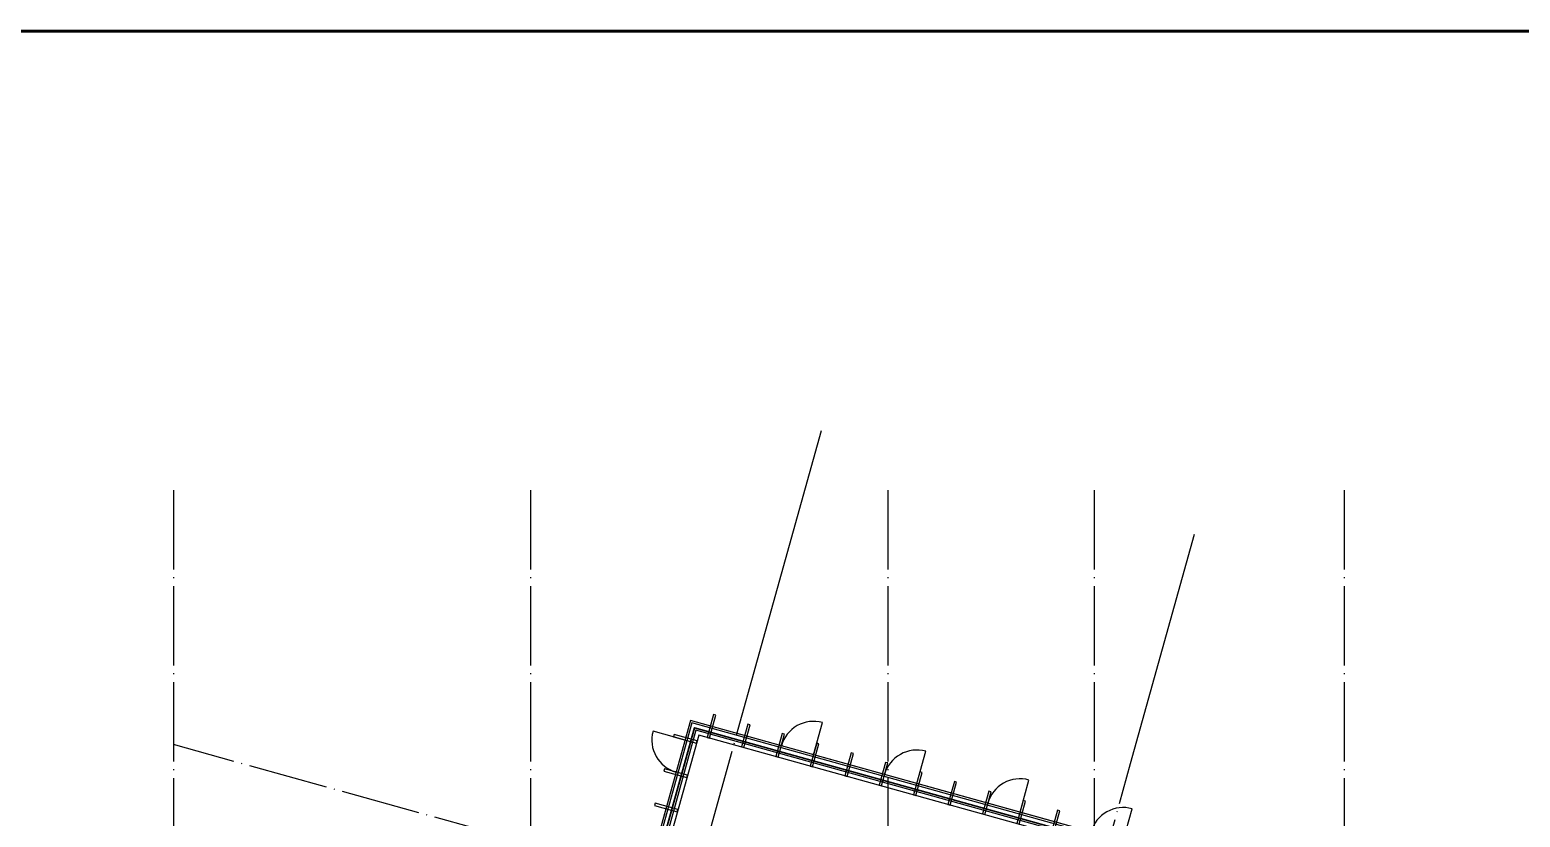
# Model space of a CAD drawing. Extents: x -288892 to 250096, y -100054 to 404668.
# Drawn here: x 82782 to 120334, y 131386 to 151238 of the extents above; entities that cross this region are included whole.
import ezdxf
from ezdxf.xclip import XClip

# ---------------------------------------------------------------- set-up
doc = ezdxf.new("R2010")
doc.units = 0
doc.header["$LTSCALE"] = 1000
doc.header["$MEASUREMENT"] = 0
doc.linetypes.add('104-14# 核心筒$0$DOTE', pattern=[2.42, 2, -0.2, 0.02, -0.2])
doc.linetypes.add('X-104 14#平面$0$DOTE', pattern=[2.42, 2, -0.2, 0.02, -0.2])
doc.layers.get('0').update_dxf_attribs({"linetype": 'CONTINUOUS'})
for name, color, linetype in [('104-14# 核心筒$0$01-标注_轴线坐标', 132, 'CONTINUOUS'), ('104-14# 核心筒$0$A_AXIS-轴线', 36, '104-14# 核心筒$0$DOTE'), ('14#楼幕墙$0$A-C_玻璃幕墙', 140, 'CONTINUOUS'), ('14#楼幕墙$0$A-C_窗', 140, 'CONTINUOUS'), ('X-104 14#平面$0$A-C_玻璃幕墙', 140, 'CONTINUOUS'), ('X-104 14#平面$0$A_AXIS-轴线', 36, 'X-104 14#平面$0$DOTE')]:
    doc.layers.add(name, color=color, linetype=linetype)
doc.layers.add('X-104 14#平面$0$000套内', color=226, linetype='CONTINUOUS', lineweight=30)

# ---------------------------------------------------------------- blocks, each defined once
blk = doc.blocks.new('图框-A1+1-4')
at = {"const_width": 0.5}
blk.add_lwpolyline([(976, 584), (25, 584), (25, 10), (976, 10)], close=True, dxfattribs=at)
blk = doc.blocks.new('14#楼幕墙$0$A$C103B1A8E')
blk.add_lwpolyline([(0, 0), (60, 0), (60, 600), (0, 600)], close=True)
blk = doc.blocks.new('14#楼幕墙$0$A$C09283E46')
for p, rotation in [((61486, 43427), 161.95189736491), ((60418, 42987), 251.9518973648937), ((62342, 43149), 161.95189736491), ((63198, 42870), 161.95189736491), ((64053, 42591), 161.95189736491), ((60139, 42131), 251.9518973648937), ((64909, 42312), 161.95189736491), ((65765, 42033), 161.95189736491), ((66621, 41754), 161.95189736491), ((67476, 41476), 161.95189736491), ((59860, 41275), 251.9518973648937), ((68332, 41197), 161.95189736491), ((69188, 40918), 161.95189736491), ((70043, 40639), 161.95189736491)]:
    blk.add_blockref('14#楼幕墙$0$A$C103B1A8E', p, dxfattribs=dict(rotation=rotation))
blk = doc.blocks.new('14#楼幕墙$0$A$C2CD63A88')
blk.add_lwpolyline([(0, 670), (0, -170)])
blk.add_arc((0, 670), 840, 270, 0)
blk = doc.blocks.new('14#楼幕墙')
at = {"layer": '14#楼幕墙$0$A-C_玻璃幕墙'}
for p, q in [((99427, 133825), (92631, 109400)), ((99462, 133763), (94047, 114303)), ((120742, 127895), (99427, 133825)), ((120687, 127858), (99462, 133763)), ((99566, 133579), (94192, 114262)), ((99636, 133456), (94288, 114236)), ((120524, 127748), (99566, 133579)), ((120415, 127674), (99636, 133456))]:
    blk.add_line(p, q, dxfattribs=at)
at = {"layer": '14#楼幕墙$0$A-C_玻璃幕墙', "rotation": 2.499999999999448}
blk.add_blockref('14#楼幕墙$0$A$C09283E46', (40532, 87891), dxfattribs=at)
at = {"layer": '14#楼幕墙$0$A-C_窗'}
for p, rotation in [((102708, 133608), 164.4518973650737), ((98649, 133512), 254.4518973650889), ((105309, 132884), 164.4518973650737), ((107911, 132160), 164.4518973650737), ((110512, 131436), 164.4518973650737)]:
    blk.add_blockref('14#楼幕墙$0$A$C2CD63A88', p, dxfattribs=dict(at, rotation=rotation))
blk = doc.blocks.new('104-14# 核心筒')
at = {"layer": '104-14# 核心筒$0$01-标注_轴线坐标'}
for p, q in [((101118, 135353), (102727, 141134)), ((110518, 132738), (112126, 138519))]:
    blk.add_line(p, q, dxfattribs=at)
at = {"layer": '104-14# 核心筒$0$A_AXIS-轴线'}
for p, q in [((86400, 139634), (86400, 80555)), ((95400, 139634), (95400, 80555)), ((104400, 139634), (104400, 80555)), ((109600, 139634), (109600, 80555)), ((115900, 139634), (115900, 80555)), ((95400, 114800), (101118, 135351)), ((115900, 125010), (86400, 133218)), ((104400, 110750), (110517, 132736))]:
    blk.add_line(p, q, dxfattribs=at)
blk = doc.blocks.new('X-104 14#平面')
at = {"layer": 'X-104 14#平面$0$000套内'}
blk.add_lwpolyline([(115950, 101100), (117513, 101082), (120578, 127784), (99531, 133640), (92085, 106876), (95700, 103260), (95700, 110500), (98900, 110500), (98900, 110500), (110900, 110500), (110900, 111900), (115950, 111900)], close=True, dxfattribs=at)
at = {"layer": 'X-104 14#平面$0$A-C_玻璃幕墙'}
blk.add_lwpolyline([(109062, 84668), (119297, 99814), (117563, 100200), (120742, 127895), (99427, 133825), (92631, 109400), (86987, 109400), (86987, 110600), (8392, 110600), (5689, 97881), (-2734, 99671), (-6010, 84258), (40178, 86275), (39845, 84184), (83846, 86453)], close=True, dxfattribs=at)
at = {"layer": 'X-104 14#平面$0$A_AXIS-轴线'}
blk.add_line((95400, 114800), (100602, 133498), dxfattribs=at)
ref = blk.add_blockref('104-14# 核心筒', (0, 0))
XClip(ref).set_block_clipping_path([(-38664.3623821461, -25500), (139216.5485069363, 330900)])
blk.add_blockref('14#楼幕墙', (0, 0))
at = {"xscale": 150, "yscale": 150, "zscale": 150}
blk.add_blockref('图框-A1+1-4', (-18433, 63600), dxfattribs=at)

msp = doc.modelspace()

# ---------------------------------------------------------------- block references
msp.add_blockref('X-104 14#平面', (0, 0))

doc.saveas('drawing.dxf')
